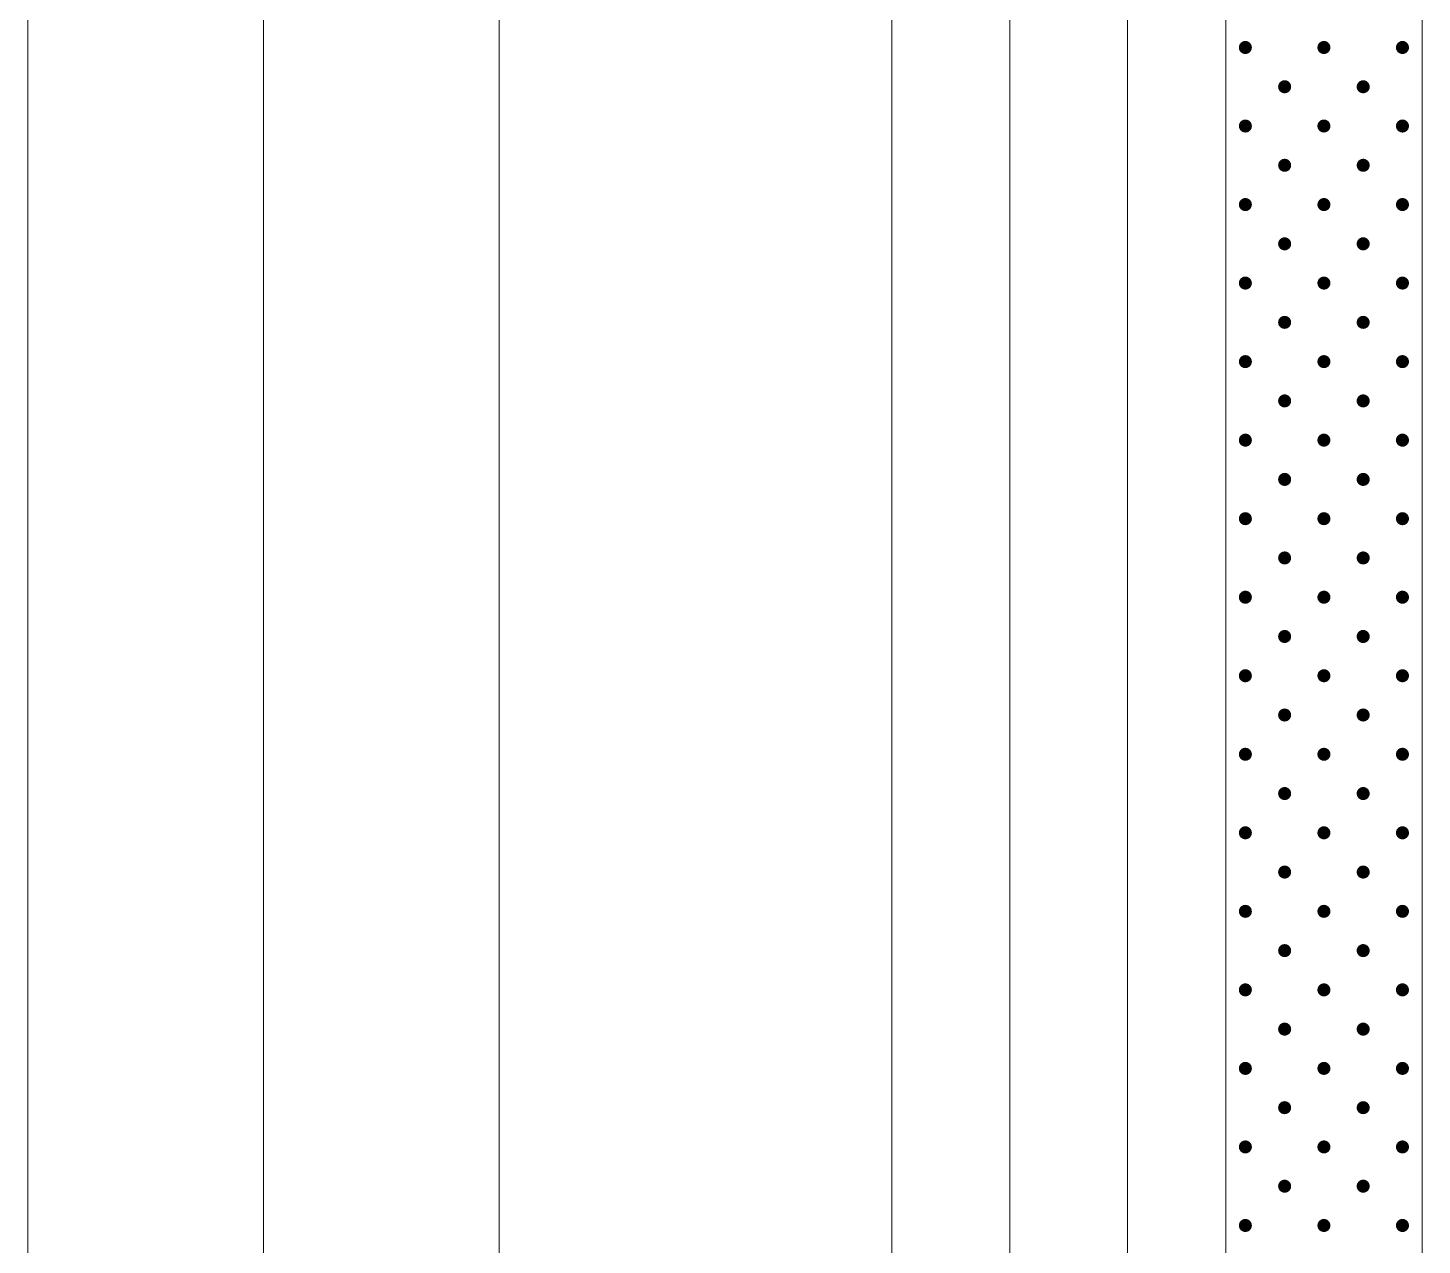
# Model space of a CAD drawing. Header units: inches. Extents: x -27 to 109, y -724 to 26.
# Drawn here: x 5.88 to 20.08, y -277.05 to -264.65 of the extents above; entities that cross this region are included whole.
import ezdxf

# ---------------------------------------------------------------- set-up
doc = ezdxf.new("R2010")
doc.units = ezdxf.units.IN
doc.header["$MEASUREMENT"] = 0
doc.layers.get('0').update_dxf_attribs({"lineweight": 0})

# ---------------------------------------------------------------- blocks, each defined once
blk = doc.blocks.new('lr_block_49')
at = {"true_color": 0x000000}
for points in [[(18.346, -264.871), (18.348, -264.854), (18.346, -264.837), (18.339, -264.82), (18.329, -264.807), (18.315, -264.796), (18.299, -264.789), (18.282, -264.787), (18.264, -264.789), (18.248, -264.796), (18.234, -264.807), (18.224, -264.82), (18.217, -264.837), (18.215, -264.854), (18.217, -264.871), (18.224, -264.887), (18.234, -264.901), (18.248, -264.911), (18.264, -264.918), (18.282, -264.92), (18.299, -264.918), (18.315, -264.911), (18.329, -264.901), (18.339, -264.887)], [(19.146, -264.871), (19.148, -264.854), (19.146, -264.837), (19.139, -264.82), (19.129, -264.807), (19.115, -264.796), (19.099, -264.789), (19.082, -264.787), (19.064, -264.789), (19.048, -264.796), (19.034, -264.807), (19.024, -264.82), (19.017, -264.837), (19.015, -264.854), (19.017, -264.871), (19.024, -264.887), (19.034, -264.901), (19.048, -264.911), (19.064, -264.918), (19.082, -264.92), (19.099, -264.918), (19.115, -264.911), (19.129, -264.901), (19.139, -264.887)], [(19.946, -264.871), (19.948, -264.854), (19.946, -264.837), (19.939, -264.82), (19.929, -264.807), (19.915, -264.796), (19.899, -264.789), (19.882, -264.787), (19.864, -264.789), (19.848, -264.796), (19.834, -264.807), (19.824, -264.82), (19.817, -264.837), (19.815, -264.854), (19.817, -264.871), (19.824, -264.887), (19.834, -264.901), (19.848, -264.911), (19.864, -264.918), (19.882, -264.92), (19.899, -264.918), (19.915, -264.911), (19.929, -264.901), (19.939, -264.887)], [(18.746, -265.271), (18.748, -265.254), (18.746, -265.237), (18.739, -265.22), (18.729, -265.207), (18.715, -265.196), (18.699, -265.189), (18.682, -265.187), (18.664, -265.189), (18.648, -265.196), (18.634, -265.207), (18.624, -265.22), (18.617, -265.237), (18.615, -265.254), (18.617, -265.271), (18.624, -265.287), (18.634, -265.301), (18.648, -265.311), (18.664, -265.318), (18.682, -265.32), (18.699, -265.318), (18.715, -265.311), (18.729, -265.301), (18.739, -265.287)], [(19.546, -265.271), (19.548, -265.254), (19.546, -265.237), (19.539, -265.22), (19.529, -265.207), (19.515, -265.196), (19.499, -265.189), (19.482, -265.187), (19.464, -265.189), (19.448, -265.196), (19.434, -265.207), (19.424, -265.22), (19.417, -265.237), (19.415, -265.254), (19.417, -265.271), (19.424, -265.287), (19.434, -265.301), (19.448, -265.311), (19.464, -265.318), (19.482, -265.32), (19.499, -265.318), (19.515, -265.311), (19.529, -265.301), (19.539, -265.287)], [(18.346, -265.671), (18.348, -265.654), (18.346, -265.637), (18.339, -265.62), (18.329, -265.607), (18.315, -265.596), (18.299, -265.589), (18.282, -265.587), (18.264, -265.589), (18.248, -265.596), (18.234, -265.607), (18.224, -265.62), (18.217, -265.637), (18.215, -265.654), (18.217, -265.671), (18.224, -265.687), (18.234, -265.701), (18.248, -265.711), (18.264, -265.718), (18.282, -265.72), (18.299, -265.718), (18.315, -265.711), (18.329, -265.701), (18.339, -265.687)], [(19.146, -265.671), (19.148, -265.654), (19.146, -265.637), (19.139, -265.62), (19.129, -265.607), (19.115, -265.596), (19.099, -265.589), (19.082, -265.587), (19.064, -265.589), (19.048, -265.596), (19.034, -265.607), (19.024, -265.62), (19.017, -265.637), (19.015, -265.654), (19.017, -265.671), (19.024, -265.687), (19.034, -265.701), (19.048, -265.711), (19.064, -265.718), (19.082, -265.72), (19.099, -265.718), (19.115, -265.711), (19.129, -265.701), (19.139, -265.687)], [(19.946, -265.671), (19.948, -265.654), (19.946, -265.637), (19.939, -265.62), (19.929, -265.607), (19.915, -265.596), (19.899, -265.589), (19.882, -265.587), (19.864, -265.589), (19.848, -265.596), (19.834, -265.607), (19.824, -265.62), (19.817, -265.637), (19.815, -265.654), (19.817, -265.671), (19.824, -265.687), (19.834, -265.701), (19.848, -265.711), (19.864, -265.718), (19.882, -265.72), (19.899, -265.718), (19.915, -265.711), (19.929, -265.701), (19.939, -265.687)], [(18.746, -266.071), (18.748, -266.054), (18.746, -266.037), (18.739, -266.02), (18.729, -266.007), (18.715, -265.996), (18.699, -265.989), (18.682, -265.987), (18.664, -265.989), (18.648, -265.996), (18.634, -266.007), (18.624, -266.02), (18.617, -266.037), (18.615, -266.054), (18.617, -266.071), (18.624, -266.087), (18.634, -266.101), (18.648, -266.111), (18.664, -266.118), (18.682, -266.12), (18.699, -266.118), (18.715, -266.111), (18.729, -266.101), (18.739, -266.087)], [(19.546, -266.071), (19.548, -266.054), (19.546, -266.037), (19.539, -266.02), (19.529, -266.007), (19.515, -265.996), (19.499, -265.989), (19.482, -265.987), (19.464, -265.989), (19.448, -265.996), (19.434, -266.007), (19.424, -266.02), (19.417, -266.037), (19.415, -266.054), (19.417, -266.071), (19.424, -266.087), (19.434, -266.101), (19.448, -266.111), (19.464, -266.118), (19.482, -266.12), (19.499, -266.118), (19.515, -266.111), (19.529, -266.101), (19.539, -266.087)], [(18.346, -266.471), (18.348, -266.454), (18.346, -266.437), (18.339, -266.42), (18.329, -266.407), (18.315, -266.396), (18.299, -266.389), (18.282, -266.387), (18.264, -266.389), (18.248, -266.396), (18.234, -266.407), (18.224, -266.42), (18.217, -266.437), (18.215, -266.454), (18.217, -266.471), (18.224, -266.487), (18.234, -266.501), (18.248, -266.511), (18.264, -266.518), (18.282, -266.52), (18.299, -266.518), (18.315, -266.511), (18.329, -266.501), (18.339, -266.487)], [(19.146, -266.471), (19.148, -266.454), (19.146, -266.437), (19.139, -266.42), (19.129, -266.407), (19.115, -266.396), (19.099, -266.389), (19.082, -266.387), (19.064, -266.389), (19.048, -266.396), (19.034, -266.407), (19.024, -266.42), (19.017, -266.437), (19.015, -266.454), (19.017, -266.471), (19.024, -266.487), (19.034, -266.501), (19.048, -266.511), (19.064, -266.518), (19.082, -266.52), (19.099, -266.518), (19.115, -266.511), (19.129, -266.501), (19.139, -266.487)], [(19.946, -266.471), (19.948, -266.454), (19.946, -266.437), (19.939, -266.42), (19.929, -266.407), (19.915, -266.396), (19.899, -266.389), (19.882, -266.387), (19.864, -266.389), (19.848, -266.396), (19.834, -266.407), (19.824, -266.42), (19.817, -266.437), (19.815, -266.454), (19.817, -266.471), (19.824, -266.487), (19.834, -266.501), (19.848, -266.511), (19.864, -266.518), (19.882, -266.52), (19.899, -266.518), (19.915, -266.511), (19.929, -266.501), (19.939, -266.487)], [(18.746, -266.871), (18.748, -266.854), (18.746, -266.837), (18.739, -266.82), (18.729, -266.807), (18.715, -266.796), (18.699, -266.789), (18.682, -266.787), (18.664, -266.789), (18.648, -266.796), (18.634, -266.807), (18.624, -266.82), (18.617, -266.837), (18.615, -266.854), (18.617, -266.871), (18.624, -266.887), (18.634, -266.901), (18.648, -266.911), (18.664, -266.918), (18.682, -266.92), (18.699, -266.918), (18.715, -266.911), (18.729, -266.901), (18.739, -266.887)], [(19.546, -266.871), (19.548, -266.854), (19.546, -266.837), (19.539, -266.82), (19.529, -266.807), (19.515, -266.796), (19.499, -266.789), (19.482, -266.787), (19.464, -266.789), (19.448, -266.796), (19.434, -266.807), (19.424, -266.82), (19.417, -266.837), (19.415, -266.854), (19.417, -266.871), (19.424, -266.887), (19.434, -266.901), (19.448, -266.911), (19.464, -266.918), (19.482, -266.92), (19.499, -266.918), (19.515, -266.911), (19.529, -266.901), (19.539, -266.887)], [(18.346, -267.271), (18.348, -267.254), (18.346, -267.237), (18.339, -267.22), (18.329, -267.207), (18.315, -267.196), (18.299, -267.189), (18.282, -267.187), (18.264, -267.189), (18.248, -267.196), (18.234, -267.207), (18.224, -267.22), (18.217, -267.237), (18.215, -267.254), (18.217, -267.271), (18.224, -267.287), (18.234, -267.301), (18.248, -267.311), (18.264, -267.318), (18.282, -267.32), (18.299, -267.318), (18.315, -267.311), (18.329, -267.301), (18.339, -267.287)], [(19.146, -267.271), (19.148, -267.254), (19.146, -267.237), (19.139, -267.22), (19.129, -267.207), (19.115, -267.196), (19.099, -267.189), (19.082, -267.187), (19.064, -267.189), (19.048, -267.196), (19.034, -267.207), (19.024, -267.22), (19.017, -267.237), (19.015, -267.254), (19.017, -267.271), (19.024, -267.287), (19.034, -267.301), (19.048, -267.311), (19.064, -267.318), (19.082, -267.32), (19.099, -267.318), (19.115, -267.311), (19.129, -267.301), (19.139, -267.287)], [(19.946, -267.271), (19.948, -267.254), (19.946, -267.237), (19.939, -267.22), (19.929, -267.207), (19.915, -267.196), (19.899, -267.189), (19.882, -267.187), (19.864, -267.189), (19.848, -267.196), (19.834, -267.207), (19.824, -267.22), (19.817, -267.237), (19.815, -267.254), (19.817, -267.271), (19.824, -267.287), (19.834, -267.301), (19.848, -267.311), (19.864, -267.318), (19.882, -267.32), (19.899, -267.318), (19.915, -267.311), (19.929, -267.301), (19.939, -267.287)], [(18.746, -267.671), (18.748, -267.654), (18.746, -267.637), (18.739, -267.62), (18.729, -267.607), (18.715, -267.596), (18.699, -267.589), (18.682, -267.587), (18.664, -267.589), (18.648, -267.596), (18.634, -267.607), (18.624, -267.62), (18.617, -267.637), (18.615, -267.654), (18.617, -267.671), (18.624, -267.687), (18.634, -267.701), (18.648, -267.711), (18.664, -267.718), (18.682, -267.72), (18.699, -267.718), (18.715, -267.711), (18.729, -267.701), (18.739, -267.687)], [(19.546, -267.671), (19.548, -267.654), (19.546, -267.637), (19.539, -267.62), (19.529, -267.607), (19.515, -267.596), (19.499, -267.589), (19.482, -267.587), (19.464, -267.589), (19.448, -267.596), (19.434, -267.607), (19.424, -267.62), (19.417, -267.637), (19.415, -267.654), (19.417, -267.671), (19.424, -267.687), (19.434, -267.701), (19.448, -267.711), (19.464, -267.718), (19.482, -267.72), (19.499, -267.718), (19.515, -267.711), (19.529, -267.701), (19.539, -267.687)], [(18.346, -268.071), (18.348, -268.054), (18.346, -268.037), (18.339, -268.02), (18.329, -268.007), (18.315, -267.996), (18.299, -267.989), (18.282, -267.987), (18.264, -267.989), (18.248, -267.996), (18.234, -268.007), (18.224, -268.02), (18.217, -268.037), (18.215, -268.054), (18.217, -268.071), (18.224, -268.087), (18.234, -268.101), (18.248, -268.111), (18.264, -268.118), (18.282, -268.12), (18.299, -268.118), (18.315, -268.111), (18.329, -268.101), (18.339, -268.087)], [(19.146, -268.071), (19.148, -268.054), (19.146, -268.037), (19.139, -268.02), (19.129, -268.007), (19.115, -267.996), (19.099, -267.989), (19.082, -267.987), (19.064, -267.989), (19.048, -267.996), (19.034, -268.007), (19.024, -268.02), (19.017, -268.037), (19.015, -268.054), (19.017, -268.071), (19.024, -268.087), (19.034, -268.101), (19.048, -268.111), (19.064, -268.118), (19.082, -268.12), (19.099, -268.118), (19.115, -268.111), (19.129, -268.101), (19.139, -268.087)], [(19.946, -268.071), (19.948, -268.054), (19.946, -268.037), (19.939, -268.02), (19.929, -268.007), (19.915, -267.996), (19.899, -267.989), (19.882, -267.987), (19.864, -267.989), (19.848, -267.996), (19.834, -268.007), (19.824, -268.02), (19.817, -268.037), (19.815, -268.054), (19.817, -268.071), (19.824, -268.087), (19.834, -268.101), (19.848, -268.111), (19.864, -268.118), (19.882, -268.12), (19.899, -268.118), (19.915, -268.111), (19.929, -268.101), (19.939, -268.087)], [(18.746, -268.471), (18.748, -268.454), (18.746, -268.437), (18.739, -268.42), (18.729, -268.407), (18.715, -268.396), (18.699, -268.389), (18.682, -268.387), (18.664, -268.389), (18.648, -268.396), (18.634, -268.407), (18.624, -268.42), (18.617, -268.437), (18.615, -268.454), (18.617, -268.471), (18.624, -268.487), (18.634, -268.501), (18.648, -268.511), (18.664, -268.518), (18.682, -268.52), (18.699, -268.518), (18.715, -268.511), (18.729, -268.501), (18.739, -268.487)], [(19.546, -268.471), (19.548, -268.454), (19.546, -268.437), (19.539, -268.42), (19.529, -268.407), (19.515, -268.396), (19.499, -268.389), (19.482, -268.387), (19.464, -268.389), (19.448, -268.396), (19.434, -268.407), (19.424, -268.42), (19.417, -268.437), (19.415, -268.454), (19.417, -268.471), (19.424, -268.487), (19.434, -268.501), (19.448, -268.511), (19.464, -268.518), (19.482, -268.52), (19.499, -268.518), (19.515, -268.511), (19.529, -268.501), (19.539, -268.487)], [(18.346, -268.871), (18.348, -268.854), (18.346, -268.837), (18.339, -268.82), (18.329, -268.807), (18.315, -268.796), (18.299, -268.789), (18.282, -268.787), (18.264, -268.789), (18.248, -268.796), (18.234, -268.807), (18.224, -268.82), (18.217, -268.837), (18.215, -268.854), (18.217, -268.871), (18.224, -268.887), (18.234, -268.901), (18.248, -268.911), (18.264, -268.918), (18.282, -268.92), (18.299, -268.918), (18.315, -268.911), (18.329, -268.901), (18.339, -268.887)], [(19.146, -268.871), (19.148, -268.854), (19.146, -268.837), (19.139, -268.82), (19.129, -268.807), (19.115, -268.796), (19.099, -268.789), (19.082, -268.787), (19.064, -268.789), (19.048, -268.796), (19.034, -268.807), (19.024, -268.82), (19.017, -268.837), (19.015, -268.854), (19.017, -268.871), (19.024, -268.887), (19.034, -268.901), (19.048, -268.911), (19.064, -268.918), (19.082, -268.92), (19.099, -268.918), (19.115, -268.911), (19.129, -268.901), (19.139, -268.887)], [(19.946, -268.871), (19.948, -268.854), (19.946, -268.837), (19.939, -268.82), (19.929, -268.807), (19.915, -268.796), (19.899, -268.789), (19.882, -268.787), (19.864, -268.789), (19.848, -268.796), (19.834, -268.807), (19.824, -268.82), (19.817, -268.837), (19.815, -268.854), (19.817, -268.871), (19.824, -268.887), (19.834, -268.901), (19.848, -268.911), (19.864, -268.918), (19.882, -268.92), (19.899, -268.918), (19.915, -268.911), (19.929, -268.901), (19.939, -268.887)], [(18.746, -269.271), (18.748, -269.254), (18.746, -269.237), (18.739, -269.22), (18.729, -269.207), (18.715, -269.196), (18.699, -269.189), (18.682, -269.187), (18.664, -269.189), (18.648, -269.196), (18.634, -269.207), (18.624, -269.22), (18.617, -269.237), (18.615, -269.254), (18.617, -269.271), (18.624, -269.287), (18.634, -269.301), (18.648, -269.311), (18.664, -269.318), (18.682, -269.32), (18.699, -269.318), (18.715, -269.311), (18.729, -269.301), (18.739, -269.287)], [(19.546, -269.271), (19.548, -269.254), (19.546, -269.237), (19.539, -269.22), (19.529, -269.207), (19.515, -269.196), (19.499, -269.189), (19.482, -269.187), (19.464, -269.189), (19.448, -269.196), (19.434, -269.207), (19.424, -269.22), (19.417, -269.237), (19.415, -269.254), (19.417, -269.271), (19.424, -269.287), (19.434, -269.301), (19.448, -269.311), (19.464, -269.318), (19.482, -269.32), (19.499, -269.318), (19.515, -269.311), (19.529, -269.301), (19.539, -269.287)], [(18.346, -269.671), (18.348, -269.654), (18.346, -269.637), (18.339, -269.62), (18.329, -269.607), (18.315, -269.596), (18.299, -269.589), (18.282, -269.587), (18.264, -269.589), (18.248, -269.596), (18.234, -269.607), (18.224, -269.62), (18.217, -269.637), (18.215, -269.654), (18.217, -269.671), (18.224, -269.687), (18.234, -269.701), (18.248, -269.711), (18.264, -269.718), (18.282, -269.72), (18.299, -269.718), (18.315, -269.711), (18.329, -269.701), (18.339, -269.687)], [(19.146, -269.671), (19.148, -269.654), (19.146, -269.637), (19.139, -269.62), (19.129, -269.607), (19.115, -269.596), (19.099, -269.589), (19.082, -269.587), (19.064, -269.589), (19.048, -269.596), (19.034, -269.607), (19.024, -269.62), (19.017, -269.637), (19.015, -269.654), (19.017, -269.671), (19.024, -269.687), (19.034, -269.701), (19.048, -269.711), (19.064, -269.718), (19.082, -269.72), (19.099, -269.718), (19.115, -269.711), (19.129, -269.701), (19.139, -269.687)], [(19.946, -269.671), (19.948, -269.654), (19.946, -269.637), (19.939, -269.62), (19.929, -269.607), (19.915, -269.596), (19.899, -269.589), (19.882, -269.587), (19.864, -269.589), (19.848, -269.596), (19.834, -269.607), (19.824, -269.62), (19.817, -269.637), (19.815, -269.654), (19.817, -269.671), (19.824, -269.687), (19.834, -269.701), (19.848, -269.711), (19.864, -269.718), (19.882, -269.72), (19.899, -269.718), (19.915, -269.711), (19.929, -269.701), (19.939, -269.687)], [(18.746, -270.071), (18.748, -270.054), (18.746, -270.037), (18.739, -270.02), (18.729, -270.007), (18.715, -269.996), (18.699, -269.989), (18.682, -269.987), (18.664, -269.989), (18.648, -269.996), (18.634, -270.007), (18.624, -270.02), (18.617, -270.037), (18.615, -270.054), (18.617, -270.071), (18.624, -270.087), (18.634, -270.101), (18.648, -270.111), (18.664, -270.118), (18.682, -270.12), (18.699, -270.118), (18.715, -270.111), (18.729, -270.101), (18.739, -270.087)], [(19.546, -270.071), (19.548, -270.054), (19.546, -270.037), (19.539, -270.02), (19.529, -270.007), (19.515, -269.996), (19.499, -269.989), (19.482, -269.987), (19.464, -269.989), (19.448, -269.996), (19.434, -270.007), (19.424, -270.02), (19.417, -270.037), (19.415, -270.054), (19.417, -270.071), (19.424, -270.087), (19.434, -270.101), (19.448, -270.111), (19.464, -270.118), (19.482, -270.12), (19.499, -270.118), (19.515, -270.111), (19.529, -270.101), (19.539, -270.087)], [(18.346, -270.471), (18.348, -270.454), (18.346, -270.437), (18.339, -270.42), (18.329, -270.407), (18.315, -270.396), (18.299, -270.389), (18.282, -270.387), (18.264, -270.389), (18.248, -270.396), (18.234, -270.407), (18.224, -270.42), (18.217, -270.437), (18.215, -270.454), (18.217, -270.471), (18.224, -270.487), (18.234, -270.501), (18.248, -270.511), (18.264, -270.518), (18.282, -270.52), (18.299, -270.518), (18.315, -270.511), (18.329, -270.501), (18.339, -270.487)], [(19.146, -270.471), (19.148, -270.454), (19.146, -270.437), (19.139, -270.42), (19.129, -270.407), (19.115, -270.396), (19.099, -270.389), (19.082, -270.387), (19.064, -270.389), (19.048, -270.396), (19.034, -270.407), (19.024, -270.42), (19.017, -270.437), (19.015, -270.454), (19.017, -270.471), (19.024, -270.487), (19.034, -270.501), (19.048, -270.511), (19.064, -270.518), (19.082, -270.52), (19.099, -270.518), (19.115, -270.511), (19.129, -270.501), (19.139, -270.487)], [(19.946, -270.471), (19.948, -270.454), (19.946, -270.437), (19.939, -270.42), (19.929, -270.407), (19.915, -270.396), (19.899, -270.389), (19.882, -270.387), (19.864, -270.389), (19.848, -270.396), (19.834, -270.407), (19.824, -270.42), (19.817, -270.437), (19.815, -270.454), (19.817, -270.471), (19.824, -270.487), (19.834, -270.501), (19.848, -270.511), (19.864, -270.518), (19.882, -270.52), (19.899, -270.518), (19.915, -270.511), (19.929, -270.501), (19.939, -270.487)], [(18.746, -270.871), (18.748, -270.854), (18.746, -270.837), (18.739, -270.82), (18.729, -270.807), (18.715, -270.796), (18.699, -270.789), (18.682, -270.787), (18.664, -270.789), (18.648, -270.796), (18.634, -270.807), (18.624, -270.82), (18.617, -270.837), (18.615, -270.854), (18.617, -270.871), (18.624, -270.887), (18.634, -270.901), (18.648, -270.911), (18.664, -270.918), (18.682, -270.92), (18.699, -270.918), (18.715, -270.911), (18.729, -270.901), (18.739, -270.887)], [(19.546, -270.871), (19.548, -270.854), (19.546, -270.837), (19.539, -270.82), (19.529, -270.807), (19.515, -270.796), (19.499, -270.789), (19.482, -270.787), (19.464, -270.789), (19.448, -270.796), (19.434, -270.807), (19.424, -270.82), (19.417, -270.837), (19.415, -270.854), (19.417, -270.871), (19.424, -270.887), (19.434, -270.901), (19.448, -270.911), (19.464, -270.918), (19.482, -270.92), (19.499, -270.918), (19.515, -270.911), (19.529, -270.901), (19.539, -270.887)], [(18.346, -271.271), (18.348, -271.254), (18.346, -271.237), (18.339, -271.22), (18.329, -271.207), (18.315, -271.196), (18.299, -271.189), (18.282, -271.187), (18.264, -271.189), (18.248, -271.196), (18.234, -271.207), (18.224, -271.22), (18.217, -271.237), (18.215, -271.254), (18.217, -271.271), (18.224, -271.287), (18.234, -271.301), (18.248, -271.311), (18.264, -271.318), (18.282, -271.32), (18.299, -271.318), (18.315, -271.311), (18.329, -271.301), (18.339, -271.287)], [(19.146, -271.271), (19.148, -271.254), (19.146, -271.237), (19.139, -271.22), (19.129, -271.207), (19.115, -271.196), (19.099, -271.189), (19.082, -271.187), (19.064, -271.189), (19.048, -271.196), (19.034, -271.207), (19.024, -271.22), (19.017, -271.237), (19.015, -271.254), (19.017, -271.271), (19.024, -271.287), (19.034, -271.301), (19.048, -271.311), (19.064, -271.318), (19.082, -271.32), (19.099, -271.318), (19.115, -271.311), (19.129, -271.301), (19.139, -271.287)], [(19.946, -271.271), (19.948, -271.254), (19.946, -271.237), (19.939, -271.22), (19.929, -271.207), (19.915, -271.196), (19.899, -271.189), (19.882, -271.187), (19.864, -271.189), (19.848, -271.196), (19.834, -271.207), (19.824, -271.22), (19.817, -271.237), (19.815, -271.254), (19.817, -271.271), (19.824, -271.287), (19.834, -271.301), (19.848, -271.311), (19.864, -271.318), (19.882, -271.32), (19.899, -271.318), (19.915, -271.311), (19.929, -271.301), (19.939, -271.287)], [(18.746, -271.671), (18.748, -271.654), (18.746, -271.637), (18.739, -271.62), (18.729, -271.607), (18.715, -271.596), (18.699, -271.589), (18.682, -271.587), (18.664, -271.589), (18.648, -271.596), (18.634, -271.607), (18.624, -271.62), (18.617, -271.637), (18.615, -271.654), (18.617, -271.671), (18.624, -271.687), (18.634, -271.701), (18.648, -271.711), (18.664, -271.718), (18.682, -271.72), (18.699, -271.718), (18.715, -271.711), (18.729, -271.701), (18.739, -271.687)], [(19.546, -271.671), (19.548, -271.654), (19.546, -271.637), (19.539, -271.62), (19.529, -271.607), (19.515, -271.596), (19.499, -271.589), (19.482, -271.587), (19.464, -271.589), (19.448, -271.596), (19.434, -271.607), (19.424, -271.62), (19.417, -271.637), (19.415, -271.654), (19.417, -271.671), (19.424, -271.687), (19.434, -271.701), (19.448, -271.711), (19.464, -271.718), (19.482, -271.72), (19.499, -271.718), (19.515, -271.711), (19.529, -271.701), (19.539, -271.687)], [(18.346, -272.071), (18.348, -272.054), (18.346, -272.037), (18.339, -272.02), (18.329, -272.007), (18.315, -271.996), (18.299, -271.989), (18.282, -271.987), (18.264, -271.989), (18.248, -271.996), (18.234, -272.007), (18.224, -272.02), (18.217, -272.037), (18.215, -272.054), (18.217, -272.071), (18.224, -272.087), (18.234, -272.101), (18.248, -272.111), (18.264, -272.118), (18.282, -272.12), (18.299, -272.118), (18.315, -272.111), (18.329, -272.101), (18.339, -272.087)], [(19.146, -272.071), (19.148, -272.054), (19.146, -272.037), (19.139, -272.02), (19.129, -272.007), (19.115, -271.996), (19.099, -271.989), (19.082, -271.987), (19.064, -271.989), (19.048, -271.996), (19.034, -272.007), (19.024, -272.02), (19.017, -272.037), (19.015, -272.054), (19.017, -272.071), (19.024, -272.087), (19.034, -272.101), (19.048, -272.111), (19.064, -272.118), (19.082, -272.12), (19.099, -272.118), (19.115, -272.111), (19.129, -272.101), (19.139, -272.087)], [(19.946, -272.071), (19.948, -272.054), (19.946, -272.037), (19.939, -272.02), (19.929, -272.007), (19.915, -271.996), (19.899, -271.989), (19.882, -271.987), (19.864, -271.989), (19.848, -271.996), (19.834, -272.007), (19.824, -272.02), (19.817, -272.037), (19.815, -272.054), (19.817, -272.071), (19.824, -272.087), (19.834, -272.101), (19.848, -272.111), (19.864, -272.118), (19.882, -272.12), (19.899, -272.118), (19.915, -272.111), (19.929, -272.101), (19.939, -272.087)], [(18.746, -272.471), (18.748, -272.454), (18.746, -272.437), (18.739, -272.42), (18.729, -272.407), (18.715, -272.396), (18.699, -272.389), (18.682, -272.387), (18.664, -272.389), (18.648, -272.396), (18.634, -272.407), (18.624, -272.42), (18.617, -272.437), (18.615, -272.454), (18.617, -272.471), (18.624, -272.487), (18.634, -272.501), (18.648, -272.511), (18.664, -272.518), (18.682, -272.52), (18.699, -272.518), (18.715, -272.511), (18.729, -272.501), (18.739, -272.487)], [(19.546, -272.471), (19.548, -272.454), (19.546, -272.437), (19.539, -272.42), (19.529, -272.407), (19.515, -272.396), (19.499, -272.389), (19.482, -272.387), (19.464, -272.389), (19.448, -272.396), (19.434, -272.407), (19.424, -272.42), (19.417, -272.437), (19.415, -272.454), (19.417, -272.471), (19.424, -272.487), (19.434, -272.501), (19.448, -272.511), (19.464, -272.518), (19.482, -272.52), (19.499, -272.518), (19.515, -272.511), (19.529, -272.501), (19.539, -272.487)], [(18.346, -272.871), (18.348, -272.854), (18.346, -272.837), (18.339, -272.82), (18.329, -272.807), (18.315, -272.796), (18.299, -272.789), (18.282, -272.787), (18.264, -272.789), (18.248, -272.796), (18.234, -272.807), (18.224, -272.82), (18.217, -272.837), (18.215, -272.854), (18.217, -272.871), (18.224, -272.887), (18.234, -272.901), (18.248, -272.911), (18.264, -272.918), (18.282, -272.92), (18.299, -272.918), (18.315, -272.911), (18.329, -272.901), (18.339, -272.887)], [(19.146, -272.871), (19.148, -272.854), (19.146, -272.837), (19.139, -272.82), (19.129, -272.807), (19.115, -272.796), (19.099, -272.789), (19.082, -272.787), (19.064, -272.789), (19.048, -272.796), (19.034, -272.807), (19.024, -272.82), (19.017, -272.837), (19.015, -272.854), (19.017, -272.871), (19.024, -272.887), (19.034, -272.901), (19.048, -272.911), (19.064, -272.918), (19.082, -272.92), (19.099, -272.918), (19.115, -272.911), (19.129, -272.901), (19.139, -272.887)], [(19.946, -272.871), (19.948, -272.854), (19.946, -272.837), (19.939, -272.82), (19.929, -272.807), (19.915, -272.796), (19.899, -272.789), (19.882, -272.787), (19.864, -272.789), (19.848, -272.796), (19.834, -272.807), (19.824, -272.82), (19.817, -272.837), (19.815, -272.854), (19.817, -272.871), (19.824, -272.887), (19.834, -272.901), (19.848, -272.911), (19.864, -272.918), (19.882, -272.92), (19.899, -272.918), (19.915, -272.911), (19.929, -272.901), (19.939, -272.887)], [(18.746, -273.271), (18.748, -273.254), (18.746, -273.237), (18.739, -273.22), (18.729, -273.207), (18.715, -273.196), (18.699, -273.189), (18.682, -273.187), (18.664, -273.189), (18.648, -273.196), (18.634, -273.207), (18.624, -273.22), (18.617, -273.237), (18.615, -273.254), (18.617, -273.271), (18.624, -273.287), (18.634, -273.301), (18.648, -273.311), (18.664, -273.318), (18.682, -273.32), (18.699, -273.318), (18.715, -273.311), (18.729, -273.301), (18.739, -273.287)], [(19.546, -273.271), (19.548, -273.254), (19.546, -273.237), (19.539, -273.22), (19.529, -273.207), (19.515, -273.196), (19.499, -273.189), (19.482, -273.187), (19.464, -273.189), (19.448, -273.196), (19.434, -273.207), (19.424, -273.22), (19.417, -273.237), (19.415, -273.254), (19.417, -273.271), (19.424, -273.287), (19.434, -273.301), (19.448, -273.311), (19.464, -273.318), (19.482, -273.32), (19.499, -273.318), (19.515, -273.311), (19.529, -273.301), (19.539, -273.287)], [(18.346, -273.671), (18.348, -273.654), (18.346, -273.637), (18.339, -273.62), (18.329, -273.607), (18.315, -273.596), (18.299, -273.589), (18.282, -273.587), (18.264, -273.589), (18.248, -273.596), (18.234, -273.607), (18.224, -273.62), (18.217, -273.637), (18.215, -273.654), (18.217, -273.671), (18.224, -273.687), (18.234, -273.701), (18.248, -273.711), (18.264, -273.718), (18.282, -273.72), (18.299, -273.718), (18.315, -273.711), (18.329, -273.701), (18.339, -273.687)], [(19.146, -273.671), (19.148, -273.654), (19.146, -273.637), (19.139, -273.62), (19.129, -273.607), (19.115, -273.596), (19.099, -273.589), (19.082, -273.587), (19.064, -273.589), (19.048, -273.596), (19.034, -273.607), (19.024, -273.62), (19.017, -273.637), (19.015, -273.654), (19.017, -273.671), (19.024, -273.687), (19.034, -273.701), (19.048, -273.711), (19.064, -273.718), (19.082, -273.72), (19.099, -273.718), (19.115, -273.711), (19.129, -273.701), (19.139, -273.687)], [(19.946, -273.671), (19.948, -273.654), (19.946, -273.637), (19.939, -273.62), (19.929, -273.607), (19.915, -273.596), (19.899, -273.589), (19.882, -273.587), (19.864, -273.589), (19.848, -273.596), (19.834, -273.607), (19.824, -273.62), (19.817, -273.637), (19.815, -273.654), (19.817, -273.671), (19.824, -273.687), (19.834, -273.701), (19.848, -273.711), (19.864, -273.718), (19.882, -273.72), (19.899, -273.718), (19.915, -273.711), (19.929, -273.701), (19.939, -273.687)], [(18.746, -274.071), (18.748, -274.054), (18.746, -274.037), (18.739, -274.02), (18.729, -274.007), (18.715, -273.996), (18.699, -273.989), (18.682, -273.987), (18.664, -273.989), (18.648, -273.996), (18.634, -274.007), (18.624, -274.02), (18.617, -274.037), (18.615, -274.054), (18.617, -274.071), (18.624, -274.087), (18.634, -274.101), (18.648, -274.111), (18.664, -274.118), (18.682, -274.12), (18.699, -274.118), (18.715, -274.111), (18.729, -274.101), (18.739, -274.087)], [(19.546, -274.071), (19.548, -274.054), (19.546, -274.037), (19.539, -274.02), (19.529, -274.007), (19.515, -273.996), (19.499, -273.989), (19.482, -273.987), (19.464, -273.989), (19.448, -273.996), (19.434, -274.007), (19.424, -274.02), (19.417, -274.037), (19.415, -274.054), (19.417, -274.071), (19.424, -274.087), (19.434, -274.101), (19.448, -274.111), (19.464, -274.118), (19.482, -274.12), (19.499, -274.118), (19.515, -274.111), (19.529, -274.101), (19.539, -274.087)], [(18.346, -274.471), (18.348, -274.454), (18.346, -274.437), (18.339, -274.42), (18.329, -274.407), (18.315, -274.396), (18.299, -274.389), (18.282, -274.387), (18.264, -274.389), (18.248, -274.396), (18.234, -274.407), (18.224, -274.42), (18.217, -274.437), (18.215, -274.454), (18.217, -274.471), (18.224, -274.487), (18.234, -274.501), (18.248, -274.511), (18.264, -274.518), (18.282, -274.52), (18.299, -274.518), (18.315, -274.511), (18.329, -274.501), (18.339, -274.487)], [(19.146, -274.471), (19.148, -274.454), (19.146, -274.437), (19.139, -274.42), (19.129, -274.407), (19.115, -274.396), (19.099, -274.389), (19.082, -274.387), (19.064, -274.389), (19.048, -274.396), (19.034, -274.407), (19.024, -274.42), (19.017, -274.437), (19.015, -274.454), (19.017, -274.471), (19.024, -274.487), (19.034, -274.501), (19.048, -274.511), (19.064, -274.518), (19.082, -274.52), (19.099, -274.518), (19.115, -274.511), (19.129, -274.501), (19.139, -274.487)], [(19.946, -274.471), (19.948, -274.454), (19.946, -274.437), (19.939, -274.42), (19.929, -274.407), (19.915, -274.396), (19.899, -274.389), (19.882, -274.387), (19.864, -274.389), (19.848, -274.396), (19.834, -274.407), (19.824, -274.42), (19.817, -274.437), (19.815, -274.454), (19.817, -274.471), (19.824, -274.487), (19.834, -274.501), (19.848, -274.511), (19.864, -274.518), (19.882, -274.52), (19.899, -274.518), (19.915, -274.511), (19.929, -274.501), (19.939, -274.487)], [(18.746, -274.871), (18.748, -274.854), (18.746, -274.837), (18.739, -274.82), (18.729, -274.807), (18.715, -274.796), (18.699, -274.789), (18.682, -274.787), (18.664, -274.789), (18.648, -274.796), (18.634, -274.807), (18.624, -274.82), (18.617, -274.837), (18.615, -274.854), (18.617, -274.871), (18.624, -274.887), (18.634, -274.901), (18.648, -274.911), (18.664, -274.918), (18.682, -274.92), (18.699, -274.918), (18.715, -274.911), (18.729, -274.901), (18.739, -274.887)], [(19.546, -274.871), (19.548, -274.854), (19.546, -274.837), (19.539, -274.82), (19.529, -274.807), (19.515, -274.796), (19.499, -274.789), (19.482, -274.787), (19.464, -274.789), (19.448, -274.796), (19.434, -274.807), (19.424, -274.82), (19.417, -274.837), (19.415, -274.854), (19.417, -274.871), (19.424, -274.887), (19.434, -274.901), (19.448, -274.911), (19.464, -274.918), (19.482, -274.92), (19.499, -274.918), (19.515, -274.911), (19.529, -274.901), (19.539, -274.887)], [(18.346, -275.271), (18.348, -275.254), (18.346, -275.237), (18.339, -275.22), (18.329, -275.207), (18.315, -275.196), (18.299, -275.189), (18.282, -275.187), (18.264, -275.189), (18.248, -275.196), (18.234, -275.207), (18.224, -275.22), (18.217, -275.237), (18.215, -275.254), (18.217, -275.271), (18.224, -275.287), (18.234, -275.301), (18.248, -275.311), (18.264, -275.318), (18.282, -275.32), (18.299, -275.318), (18.315, -275.311), (18.329, -275.301), (18.339, -275.287)], [(19.146, -275.271), (19.148, -275.254), (19.146, -275.237), (19.139, -275.22), (19.129, -275.207), (19.115, -275.196), (19.099, -275.189), (19.082, -275.187), (19.064, -275.189), (19.048, -275.196), (19.034, -275.207), (19.024, -275.22), (19.017, -275.237), (19.015, -275.254), (19.017, -275.271), (19.024, -275.287), (19.034, -275.301), (19.048, -275.311), (19.064, -275.318), (19.082, -275.32), (19.099, -275.318), (19.115, -275.311), (19.129, -275.301), (19.139, -275.287)], [(19.946, -275.271), (19.948, -275.254), (19.946, -275.237), (19.939, -275.22), (19.929, -275.207), (19.915, -275.196), (19.899, -275.189), (19.882, -275.187), (19.864, -275.189), (19.848, -275.196), (19.834, -275.207), (19.824, -275.22), (19.817, -275.237), (19.815, -275.254), (19.817, -275.271), (19.824, -275.287), (19.834, -275.301), (19.848, -275.311), (19.864, -275.318), (19.882, -275.32), (19.899, -275.318), (19.915, -275.311), (19.929, -275.301), (19.939, -275.287)], [(18.746, -275.671), (18.748, -275.654), (18.746, -275.637), (18.739, -275.62), (18.729, -275.607), (18.715, -275.596), (18.699, -275.589), (18.682, -275.587), (18.664, -275.589), (18.648, -275.596), (18.634, -275.607), (18.624, -275.62), (18.617, -275.637), (18.615, -275.654), (18.617, -275.671), (18.624, -275.687), (18.634, -275.701), (18.648, -275.711), (18.664, -275.718), (18.682, -275.72), (18.699, -275.718), (18.715, -275.711), (18.729, -275.701), (18.739, -275.687)], [(19.546, -275.671), (19.548, -275.654), (19.546, -275.637), (19.539, -275.62), (19.529, -275.607), (19.515, -275.596), (19.499, -275.589), (19.482, -275.587), (19.464, -275.589), (19.448, -275.596), (19.434, -275.607), (19.424, -275.62), (19.417, -275.637), (19.415, -275.654), (19.417, -275.671), (19.424, -275.687), (19.434, -275.701), (19.448, -275.711), (19.464, -275.718), (19.482, -275.72), (19.499, -275.718), (19.515, -275.711), (19.529, -275.701), (19.539, -275.687)], [(18.346, -276.071), (18.348, -276.054), (18.346, -276.037), (18.339, -276.02), (18.329, -276.007), (18.315, -275.996), (18.299, -275.989), (18.282, -275.987), (18.264, -275.989), (18.248, -275.996), (18.234, -276.007), (18.224, -276.02), (18.217, -276.037), (18.215, -276.054), (18.217, -276.071), (18.224, -276.087), (18.234, -276.101), (18.248, -276.111), (18.264, -276.118), (18.282, -276.12), (18.299, -276.118), (18.315, -276.111), (18.329, -276.101), (18.339, -276.087)], [(19.146, -276.071), (19.148, -276.054), (19.146, -276.037), (19.139, -276.02), (19.129, -276.007), (19.115, -275.996), (19.099, -275.989), (19.082, -275.987), (19.064, -275.989), (19.048, -275.996), (19.034, -276.007), (19.024, -276.02), (19.017, -276.037), (19.015, -276.054), (19.017, -276.071), (19.024, -276.087), (19.034, -276.101), (19.048, -276.111), (19.064, -276.118), (19.082, -276.12), (19.099, -276.118), (19.115, -276.111), (19.129, -276.101), (19.139, -276.087)], [(19.946, -276.071), (19.948, -276.054), (19.946, -276.037), (19.939, -276.02), (19.929, -276.007), (19.915, -275.996), (19.899, -275.989), (19.882, -275.987), (19.864, -275.989), (19.848, -275.996), (19.834, -276.007), (19.824, -276.02), (19.817, -276.037), (19.815, -276.054), (19.817, -276.071), (19.824, -276.087), (19.834, -276.101), (19.848, -276.111), (19.864, -276.118), (19.882, -276.12), (19.899, -276.118), (19.915, -276.111), (19.929, -276.101), (19.939, -276.087)], [(18.746, -276.471), (18.748, -276.454), (18.746, -276.437), (18.739, -276.42), (18.729, -276.407), (18.715, -276.396), (18.699, -276.389), (18.682, -276.387), (18.664, -276.389), (18.648, -276.396), (18.634, -276.407), (18.624, -276.42), (18.617, -276.437), (18.615, -276.454), (18.617, -276.471), (18.624, -276.487), (18.634, -276.501), (18.648, -276.511), (18.664, -276.518), (18.682, -276.52), (18.699, -276.518), (18.715, -276.511), (18.729, -276.501), (18.739, -276.487)], [(19.546, -276.471), (19.548, -276.454), (19.546, -276.437), (19.539, -276.42), (19.529, -276.407), (19.515, -276.396), (19.499, -276.389), (19.482, -276.387), (19.464, -276.389), (19.448, -276.396), (19.434, -276.407), (19.424, -276.42), (19.417, -276.437), (19.415, -276.454), (19.417, -276.471), (19.424, -276.487), (19.434, -276.501), (19.448, -276.511), (19.464, -276.518), (19.482, -276.52), (19.499, -276.518), (19.515, -276.511), (19.529, -276.501), (19.539, -276.487)], [(18.346, -276.871), (18.348, -276.854), (18.346, -276.837), (18.339, -276.82), (18.329, -276.807), (18.315, -276.796), (18.299, -276.789), (18.282, -276.787), (18.264, -276.789), (18.248, -276.796), (18.234, -276.807), (18.224, -276.82), (18.217, -276.837), (18.215, -276.854), (18.217, -276.871), (18.224, -276.887), (18.234, -276.901), (18.248, -276.911), (18.264, -276.918), (18.282, -276.92), (18.299, -276.918), (18.315, -276.911), (18.329, -276.901), (18.339, -276.887)], [(19.146, -276.871), (19.148, -276.854), (19.146, -276.837), (19.139, -276.82), (19.129, -276.807), (19.115, -276.796), (19.099, -276.789), (19.082, -276.787), (19.064, -276.789), (19.048, -276.796), (19.034, -276.807), (19.024, -276.82), (19.017, -276.837), (19.015, -276.854), (19.017, -276.871), (19.024, -276.887), (19.034, -276.901), (19.048, -276.911), (19.064, -276.918), (19.082, -276.92), (19.099, -276.918), (19.115, -276.911), (19.129, -276.901), (19.139, -276.887)], [(19.946, -276.871), (19.948, -276.854), (19.946, -276.837), (19.939, -276.82), (19.929, -276.807), (19.915, -276.796), (19.899, -276.789), (19.882, -276.787), (19.864, -276.789), (19.848, -276.796), (19.834, -276.807), (19.824, -276.82), (19.817, -276.837), (19.815, -276.854), (19.817, -276.871), (19.824, -276.887), (19.834, -276.901), (19.848, -276.911), (19.864, -276.918), (19.882, -276.92), (19.899, -276.918), (19.915, -276.911), (19.929, -276.901), (19.939, -276.887)]]:
    blk.add_hatch(color=18, dxfattribs=at).paths.add_polyline_path(points, flags=17)

msp = doc.modelspace()

# ---------------------------------------------------------------- linework, layer by layer
at = {"linetype": 'Continuous', "lineweight": 15}
for p, q in [((5.882, 0.896), (5.882, -693.554)), ((8.282, 0.896), (8.282, -693.554)), ((10.682, 0.896), (10.682, -693.554)), ((14.682, 0.896), (14.682, -693.554)), ((15.882, 0.896), (15.882, -693.554)), ((17.082, 0.896), (17.082, -693.554)), ((18.082, -252.104), (18.082, -285.204)), ((20.082, -252.104), (20.082, -285.204))]:
    msp.add_line(p, q, dxfattribs=at)

# ---------------------------------------------------------------- block references
at = {"color": 7}
msp.add_blockref('lr_block_49', (0, 0), dxfattribs=at)

doc.saveas('drawing.dxf')
